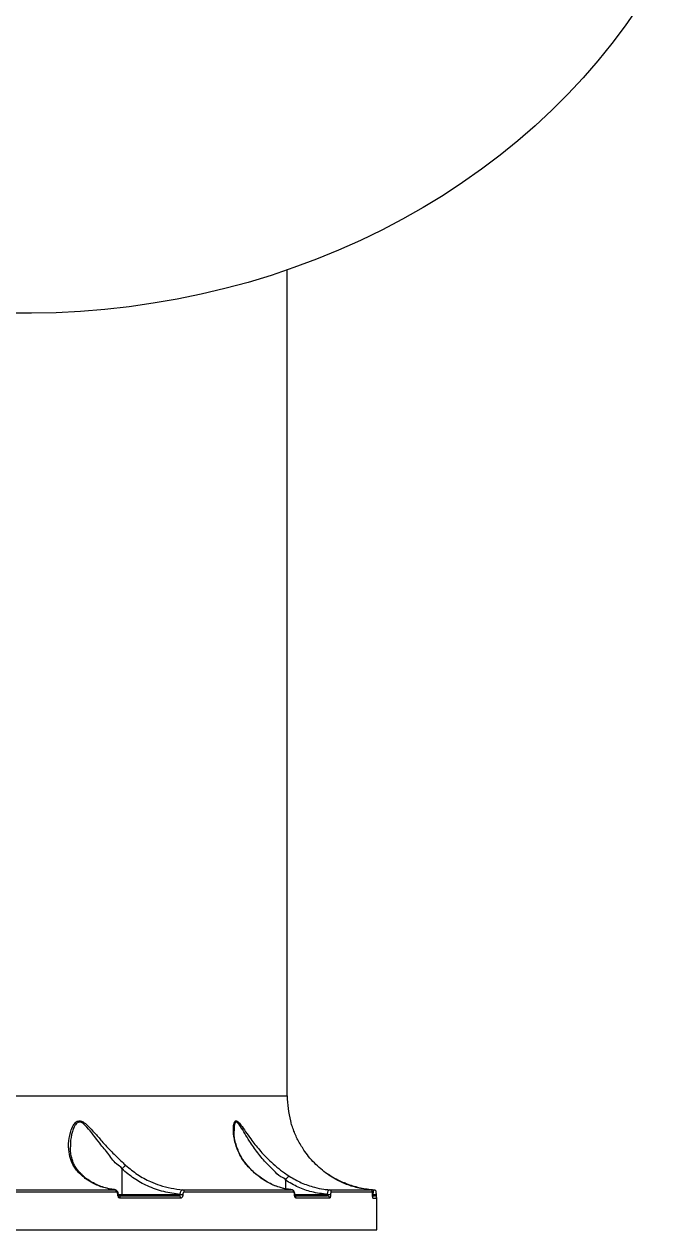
# Model space of a CAD drawing. Header units: millimetres. Extents: x -9608 to 9087, y -7864 to 6934.
# Drawn here: x 3687 to 3958, y 2460 to 2972 of the extents above; entities that cross this region are included whole.
import ezdxf

# ---------------------------------------------------------------- set-up
doc = ezdxf.new("R2010")
doc.units = ezdxf.units.MM
for name, color, linetype in [('DIKOM_ОБЪЕКТ', 7, 'Continuous'), ('DIKOM_РАЗМЕР_ЗОНА', 7, 'Continuous'), ('DIKOM_РАЗМЕР_ОБЪЕКТА', 7, 'Continuous')]:
    doc.layers.add(name, color=color, linetype=linetype)
doc.styles.add('style1', font='arial.ttf', dxfattribs={"width": 0.8})
doc.dimstyles.new('1-50', dxfattribs={"dimtxt": 300, "dimasz": 200, "dimexe": 100, "dimexo": 0, "dimgap": 100, "dimtad": 1, "dimtxsty": 'style1', "dimcen": 200, "dimclrd": 7, "dimclre": 7, "dimclrt": 7, "dimadec": 1, "dimazin": 2, "dimtfac": 1, "dimtmove": 0, "dimatfit": 2, "dimfxl": 0, "dimlwd": 25, "dimlwe": 18, "dimarcsym": 0})

# ---------------------------------------------------------------- blocks, each defined once
blk = doc.blocks.new('*D16')
at = {"layer": 'Defpoints', "color": 0, "transparency": 16777216}
for p in [(-6124.98, 3662.49), (7038.99, -2261.04), (7038.99, -7136.19)]:
    blk.add_point(p, dxfattribs=at)
at = {"layer": 'DIKOM_РАЗМЕР_ОБЪЕКТА', "color": 7, "lineweight": 18, "transparency": 16777216}
for p, q in [((-6124.98, 3662.49), (-6124.98, -7236.19)), ((7038.99, -2261.04), (7038.99, -7236.19))]:
    blk.add_line(p, q, dxfattribs=at)
at = {"layer": 'DIKOM_РАЗМЕР_ОБЪЕКТА', "color": 7, "lineweight": 25, "transparency": 16777216}
blk.add_line((-5924.98, -7136.19), (6838.99, -7136.19), dxfattribs=at)
at = {"layer": 'DIKOM_РАЗМЕР_ОБЪЕКТА', "color": 7, "transparency": 16777216}
for points in [[(-5924.98, -7102.86), (-5924.98, -7169.53), (-6124.98, -7136.19)], [(6838.99, -7102.86), (6838.99, -7169.53), (7038.99, -7136.19)]]:
    blk.add_solid(points, dxfattribs=at)
at = {"layer": 'DIKOM_РАЗМЕР_ОБЪЕКТА', "color": 7, "transparency": 16777216, "insert": (326.37, -6882.92), "char_height": 300, "attachment_point": 5, "style": 'style1'}
blk.add_mtext('13200', dxfattribs=at)
blk = doc.blocks.new('*D19')
at = {"layer": 'Defpoints', "color": 0, "transparency": 16777216}
for p in [(-8101.46, 2662.49), (9079.68, -1911.42), (9079.68, -7764.48)]:
    blk.add_point(p, dxfattribs=at)
at = {"layer": 'DIKOM_РАЗМЕР_ЗОНА', "color": 7, "lineweight": 18, "transparency": 16777216}
for p, q in [((-8101.46, 2662.49), (-8101.46, -7864.48)), ((9079.68, -1911.42), (9079.68, -7864.48))]:
    blk.add_line(p, q, dxfattribs=at)
at = {"layer": 'DIKOM_РАЗМЕР_ЗОНА', "color": 7, "lineweight": 25, "transparency": 16777216}
blk.add_line((-7901.46, -7764.48), (8879.68, -7764.48), dxfattribs=at)
at = {"layer": 'DIKOM_РАЗМЕР_ЗОНА', "color": 7, "transparency": 16777216}
for points in [[(-7901.46, -7731.15), (-7901.46, -7797.81), (-8101.46, -7764.48)], [(8879.68, -7731.15), (8879.68, -7797.81), (9079.68, -7764.48)]]:
    blk.add_solid(points, dxfattribs=at)
at = {"layer": 'DIKOM_РАЗМЕР_ЗОНА', "color": 7, "transparency": 16777216, "insert": (369.42, -7511.31), "char_height": 300, "attachment_point": 5, "style": 'style1'}
blk.add_mtext('17200', dxfattribs=at)

msp = doc.modelspace()

# ---------------------------------------------------------------- linework, layer by layer
at = {"layer": 'DIKOM_ОБЪЕКТ', "color": 7, "linetype": 'Continuous', "lineweight": 15}
for p, q in [((3798.877, 2516.913), (3798.877, 2867.939)), ((3478.732, 2516.913), (3798.877, 2516.913)), ((3776.309, 2502.278), (3776.294, 2502.123)), ((3728.656, 2485.851), (3728.656, 2474.963)), ((3798.114, 2481.078), (3798.114, 2477.447)), ((3659.717, 2477.02), (3725.558, 2477.02)), ((3726.23, 2476.023), (3660.251, 2476.023)), ((3754.443, 2477.02), (3800.738, 2477.02)), ((3801.578, 2476.023), (3755.191, 2476.023)), ((3816.699, 2477.02), (3834.094, 2477.02)), ((3835.01, 2476.023), (3817.584, 2476.023)), ((3726.916, 2474.963), (3726.916, 2475.018)), ((3727.176, 2475.018), (3726.916, 2475.018)), ((3727.176, 2474.963), (3726.916, 2474.963)), ((3727.176, 2474.963), (3727.176, 2475.018)), ((3727.191, 2474.963), (3728.656, 2474.963)), ((3727.191, 2474.463), (3752.841, 2474.463)), ((3753.65, 2473.463), (3727.924, 2473.463)), ((3728.656, 2474.963), (3753.452, 2474.963)), ((3753.452, 2474.963), (3753.452, 2475.043)), ((3753.452, 2475.043), (3754.581, 2475.043)), ((3753.452, 2474.963), (3754.581, 2474.963)), ((3754.581, 2475.043), (3754.581, 2474.963)), ((3801.99, 2474.963), (3801.99, 2475.043)), ((3802.081, 2475.043), (3801.99, 2475.043)), ((3802.081, 2474.963), (3801.99, 2474.963)), ((3802.081, 2474.963), (3802.081, 2475.043)), ((3802.081, 2474.963), (3815.997, 2474.963)), ((3802.249, 2474.463), (3815.875, 2474.463)), ((3816.821, 2473.463), (3802.615, 2473.463)), ((3815.997, 2474.963), (3815.997, 2475.018)), ((3815.997, 2475.018), (3817.279, 2475.018)), ((3815.997, 2474.963), (3817.279, 2474.963)), ((3817.279, 2475.018), (3817.279, 2474.963)), ((3835.117, 2474.963), (3835.117, 2475.066)), ((3835.132, 2475.066), (3835.117, 2475.066)), ((3835.132, 2474.963), (3835.117, 2474.963)), ((3835.132, 2474.963), (3835.132, 2475.066)), ((3835.376, 2474.996), (3835.132, 2475.031)), ((3835.132, 2474.963), (3835.376, 2474.963)), ((3835.284, 2473.463), (3836.887, 2473.463)), ((3835.3, 2474.463), (3835.879, 2474.463)), ((3835.376, 2474.963), (3835.376, 2474.996)), ((3835.376, 2474.996), (3836.719, 2474.996)), ((3835.376, 2474.963), (3836.719, 2474.963)), ((3836.719, 2474.963), (3836.719, 2474.996)), ((3836.887, 2459.963), (3836.887, 2473.463)), ((3417.88, 2459.963), (3836.887, 2459.963))]:
    msp.add_line(p, q, dxfattribs=at)
at = {"layer": 'DIKOM_ОБЪЕКТ', "color": 7, "linetype": 'Continuous', "lineweight": 15, "flags": 128}
for points in [[(3947.772, 2979.474), (3942.432, 2971.757), (3936.771, 2964.204), (3930.82, 2956.827), (3924.579, 2949.632), (3918.048, 2942.629), (3911.243, 2935.826), (3904.163, 2929.231), (3896.823, 2922.852), (3889.239, 2916.697), (3881.412, 2910.774), (3873.355, 2905.088), (3865.085, 2899.648), (3856.586, 2894.46), (3847.888, 2889.53), (3839.008, 2884.863), (3829.929, 2880.466), (3820.697, 2876.343), (3811.298, 2872.5), (3801.746, 2868.941), (3792.071, 2865.671), (3782.26, 2862.694), (3772.342, 2860.012), (3762.317, 2857.63), (3752.2, 2855.55), (3742.007, 2853.774), (3731.754, 2852.305), (3721.454, 2851.145), (3711.108, 2850.295), (3700.732, 2849.755), (3690.341, 2849.527), (3679.95, 2849.611)], [(3835.757, 2477.02), (3835.941, 2476.989), (3836.108, 2476.931)], [(3728.488, 2474.463), (3728.519, 2474.473), (3728.549, 2474.501), (3728.58, 2474.547), (3728.61, 2474.61), (3728.625, 2474.685), (3728.641, 2474.772), (3728.656, 2474.866), (3728.656, 2474.963)]]:
    msp.add_lwpolyline(points, dxfattribs=at)
at = {"layer": 'DIKOM_ОБЪЕКТ', "color": 7, "linetype": 'Continuous', "lineweight": 15}
for centre, radius, start, end in [((3838.884, 2516.913), 40, 180, 195.35913), ((3725.315, 2476.131), 0.922, 353.24043, 74.65653), ((3754.273, 2476.113), 0.923, 354.38163, 79.33624), ((3800.611, 2476.062), 0.967, 357.71181, 82.4495), ((3816.582, 2476.025), 1.002, 359.8652, 83.30659), ((3834.024, 2476.037), 0.986, 359.19051, 85.91345), ((3727.023, 2473.572), 0.907, 353.11395, 79.32323), ((3752.728, 2473.544), 0.926, 354.96562, 82.9578), ((3801.622, 2473.498), 0.994, 358.01444, 52.01386), ((3815.846, 2473.488), 0.976, 358.53532, 88.28572), ((3834.389, 2473.484), 0.896, 358.63174, 26.1687), ((3835.884, 2473.463), 1, 0, 90)]:
    msp.add_arc(centre, radius, start, end, dxfattribs=at)
for points, knots in [([(3711.917, 2482.788), (3711.32, 2483.321), (3710.123, 2484.389), (3708.426, 2486.595), (3707.008, 2489.446), (3706.074, 2493.318), (3705.957, 2497.772), (3706.843, 2501.875), (3708.117, 2504.743), (3709.195, 2505.879), (3710.114, 2506.304), (3710.972, 2506.385), (3712.461, 2505.766), (3714.526, 2504.003), (3717.118, 2501.168), (3720.431, 2497.352), (3724.3, 2493.18), (3727.791, 2489.688), (3729.835, 2487.827), (3730.38, 2487.331)], [0, 0, 0, 0, 0.0443723, 0.0888751, 0.1634375, 0.2381328, 0.3366632, 0.4351429, 0.4933842, 0.5319691, 0.5400581, 0.5663584, 0.5925927, 0.6382167, 0.7082245, 0.7786055, 0.8723671, 0.9659802, 1, 1, 1, 1]), ([(3781.848, 2487.331), (3781.184, 2488.168), (3779.854, 2489.844), (3778.013, 2493.16), (3776.512, 2497.292), (3775.946, 2501.311), (3776.035, 2503.963), (3776.282, 2505.309), (3776.647, 2506.131), (3777.223, 2506.447), (3778.123, 2505.913), (3779.395, 2504.29), (3781.169, 2501.745), (3783.673, 2498.085), (3787.014, 2493.903), (3790.822, 2489.863), (3794.451, 2486.634), (3797.291, 2484.445), (3799.074, 2483.249), (3799.762, 2482.788)], [0, 0, 0, 0, 0.0567279, 0.1135715, 0.2118239, 0.3100121, 0.3620149, 0.3887587, 0.4153874, 0.4457968, 0.4741791, 0.5168131, 0.5810314, 0.645342, 0.7421933, 0.8388584, 0.9001163, 0.9614728, 1, 1, 1, 1]), ([(3806.338, 2493.306), (3805.408, 2494.741), (3803.523, 2497.648), (3801.893, 2501.428), (3800.966, 2503.983), (3800.59, 2505.332), (3800.361, 2506.141), (3800.327, 2506.26), (3800.311, 2506.318)], [0, 0, 0, 0, 0.2843529, 0.5758546, 0.7447199, 0.83006, 0.917996, 1, 1, 1, 1]), ([(3728.656, 2485.853), (3728.656, 2485.854), (3728.656, 2486.557), (3725.583, 2488.086), (3723.318, 2492.092), (3719.477, 2496.331), (3716.559, 2500.356), (3714.197, 2503.302), (3712.366, 2505.187), (3710.977, 2505.862), (3710.38, 2505.771), (3709.922, 2505.619), (3709.462, 2505.305), (3708.407, 2504.105), (3707.412, 2501.077), (3706.731, 2497.935), (3706.866, 2495.759), (3706.897, 2495.25)], [0, 0, 0, 0, 0.0000169, 0.0499714, 0.1876863, 0.3259704, 0.4282469, 0.5301765, 0.5937613, 0.629065, 0.6634513, 0.6639608, 0.6746975, 0.7279873, 0.8113287, 0.9558438, 1, 1, 1, 1]), ([(3782.123, 2487.2), (3781.979, 2487.362), (3781.292, 2488.133), (3780.212, 2489.603), (3778.976, 2491.682), (3777.928, 2493.928), (3777.089, 2496.341), (3776.542, 2498.708), (3776.286, 2500.74), (3776.27, 2501.817), (3776.263, 2502.286)], [0, 0, 0, 0, 0.0347242, 0.165793, 0.3045374, 0.4516448, 0.6063528, 0.769612, 0.8997901, 1, 1, 1, 1]), ([(3798.114, 2481.085), (3798.114, 2481.085), (3798.114, 2481.836), (3795.29, 2482.619), (3793.306, 2485.205), (3789.701, 2488.49), (3786.261, 2492.753), (3783.174, 2497.125), (3780.863, 2500.948), (3779.275, 2503.614), (3778.093, 2505.34), (3777.339, 2505.89), (3776.984, 2505.72), (3776.662, 2505.339), (3776.484, 2504.709), (3776.281, 2503.612), (3776.299, 2502.741), (3776.309, 2502.278)], [0, 0, 0, 0, 0.0000308, 0.0582842, 0.1513539, 0.2447791, 0.393073, 0.5414486, 0.6386569, 0.7354613, 0.7971986, 0.8365314, 0.8696873, 0.8788406, 0.9172595, 0.9560007, 1, 1, 1, 1]), ([(3712.527, 2482.765), (3712.347, 2482.902), (3711.609, 2483.46), (3710.542, 2484.567), (3709.307, 2486.083), (3708.342, 2487.75), (3707.611, 2489.583), (3707.084, 2491.644), (3706.826, 2493.544), (3706.833, 2494.784), (3706.836, 2495.238)], [0, 0, 0, 0, 0.0420195, 0.1712914, 0.3065306, 0.4457438, 0.5884078, 0.7373226, 0.9039249, 1, 1, 1, 1]), ([(3834.094, 2477.02), (3832.308, 2477.244), (3828.71, 2477.695), (3823.797, 2479.316), (3818.762, 2481.728), (3814.613, 2484.516), (3811.061, 2487.704), (3808.547, 2490.35), (3807.058, 2492.343), (3806.338, 2493.306)], [0, 0, 0, 0, 0.1738486, 0.3502405, 0.4880687, 0.6922814, 0.7970377, 0.9019536, 1, 1, 1, 1]), ([(3730.38, 2487.331), (3730.34, 2487.317), (3730.225, 2487.275), (3729.981, 2487.12), (3729.576, 2486.817), (3729.092, 2486.366), (3728.801, 2486.024), (3728.656, 2485.853)], [0, 0, 0, 0, 0.0888238, 0.2534509, 0.502768, 0.7523459, 1, 1, 1, 1]), ([(3728.656, 2485.851), (3728.656, 2485.851), (3728.656, 2485.852), (3728.656, 2485.853), (3728.656, 2485.853), (3728.656, 2485.853)], [0, 0, 0, 0, 0.4979136, 0.8624743, 1, 1, 1, 1]), ([(3753.452, 2475.043), (3751.095, 2475.348), (3746.315, 2475.968), (3739.737, 2478.38), (3733.732, 2481.625), (3730.362, 2484.431), (3728.656, 2485.851)], [0, 0, 0, 0, 0.2607945, 0.5288848, 0.7615753, 1, 1, 1, 1]), ([(3730.38, 2487.331), (3731.981, 2486.008), (3735.224, 2483.328), (3740.171, 2480.676), (3744.966, 2478.793), (3749.528, 2477.563), (3752.799, 2477.202), (3754.443, 2477.02)], [0, 0, 0, 0, 0.2308383, 0.4673958, 0.6264817, 0.8123117, 1, 1, 1, 1]), ([(3800.738, 2477.02), (3798.991, 2477.291), (3795.452, 2477.839), (3790.493, 2480.069), (3785.839, 2483.146), (3783.189, 2485.925), (3781.848, 2487.331)], [0, 0, 0, 0, 0.2537037, 0.5138193, 0.7540254, 1, 1, 1, 1]), ([(3781.848, 2487.331), (3781.891, 2487.317), (3781.998, 2487.282), (3782.066, 2487.21), (3782.108, 2487.167)], [0, 0, 0, 0, 0.3999561, 1, 1, 1, 1]), ([(3796.069, 2477.938), (3795.282, 2478.185), (3793.594, 2478.715), (3791.089, 2479.902), (3788.572, 2481.403), (3786.169, 2483.188), (3783.998, 2485.094), (3782.71, 2486.531), (3782.123, 2487.186)], [0, 0, 0, 0, 0.1549121, 0.3323852, 0.5083456, 0.6821217, 0.8551458, 1, 1, 1, 1]), ([(3725.558, 2477.02), (3724.003, 2477.263), (3720.852, 2477.753), (3716.839, 2479.477), (3713.888, 2481.271), (3712.463, 2482.368), (3711.917, 2482.788)], [0, 0, 0, 0, 0.3246761, 0.6577478, 0.868929, 1, 1, 1, 1]), ([(3711.917, 2482.788), (3711.942, 2482.788), (3712.043, 2482.787), (3712.226, 2482.763), (3712.324, 2482.672), (3712.375, 2482.624)], [0, 0, 0, 0, 0.14015, 0.55578, 1, 1, 1, 1]), ([(3725.558, 2477.116), (3725.156, 2477.149), (3723.865, 2477.257), (3721.705, 2477.772), (3719.11, 2478.645), (3716.58, 2479.847), (3714.331, 2481.175), (3712.99, 2482.233), (3712.421, 2482.683)], [0, 0, 0, 0, 0.0873504, 0.2803442, 0.4734042, 0.666256, 0.8581904, 1, 1, 1, 1]), ([(3799.762, 2482.788), (3799.752, 2482.788), (3799.714, 2482.787), (3799.551, 2482.743), (3799.268, 2482.56), (3798.88, 2482.169), (3798.471, 2481.66), (3798.233, 2481.276), (3798.114, 2481.085)], [0, 0, 0, 0, 0.0371662, 0.1483182, 0.3620069, 0.5741508, 0.7868899, 1, 1, 1, 1]), ([(3798.114, 2481.078), (3798.114, 2481.079), (3798.114, 2481.081), (3798.114, 2481.084), (3798.114, 2481.085)], [0, 0, 0, 0, 0.6295007, 1, 1, 1, 1]), ([(3815.997, 2475.018), (3813.739, 2475.31), (3809.494, 2475.858), (3803.453, 2477.969), (3799.907, 2480.033), (3798.114, 2481.078)], [0, 0, 0, 0, 0.35970996, 0.67616675, 1, 1, 1, 1]), ([(3799.762, 2482.788), (3801.43, 2481.809), (3804.808, 2479.829), (3809.826, 2478.131), (3813.834, 2477.297), (3815.955, 2477.092), (3816.699, 2477.02)], [0, 0, 0, 0, 0.3180973, 0.6440895, 0.8752008, 1, 1, 1, 1]), ([(3815.753, 2483.997), (3816.558, 2483.462), (3818.295, 2482.305), (3820.989, 2480.888), (3822.813, 2480.125), (3823.642, 2479.779)], [0, 0, 0, 0, 0.3203887, 0.69137, 1, 1, 1, 1]), ([(3727.176, 2475.017), (3727.176, 2475.018), (3727.176, 2475.276), (3727.097, 2475.784), (3726.764, 2476.411), (3726.293, 2476.827), (3725.845, 2477.027), (3725.584, 2477.002), (3725.513, 2476.995)], [0, 0, 0, 0, 0.0003603, 0.260444, 0.5059547, 0.7225278, 0.9239964, 1, 1, 1, 1]), ([(3726.916, 2475.018), (3726.914, 2475.093), (3726.908, 2475.281), (3726.819, 2475.562), (3726.665, 2475.817), (3726.463, 2475.99), (3726.308, 2476.012), (3726.23, 2476.023)], [0, 0, 0, 0, 0.1418324, 0.3568385, 0.5710264, 0.7843975, 1, 1, 1, 1]), ([(3753.452, 2475.043), (3753.46, 2475.16), (3753.485, 2475.495), (3753.588, 2476.04), (3753.827, 2476.569), (3754.115, 2476.943), (3754.334, 2476.995), (3754.443, 2477.02)], [0, 0, 0, 0, 0.1133065, 0.3259228, 0.5487522, 0.7756258, 1, 1, 1, 1]), ([(3755.191, 2476.023), (3755.125, 2476.011), (3754.991, 2475.986), (3754.788, 2475.808), (3754.645, 2475.543), (3754.598, 2475.269), (3754.585, 2475.101), (3754.581, 2475.043)], [0, 0, 0, 0, 0.2245662, 0.4576305, 0.6791247, 0.8880789, 1, 1, 1, 1]), ([(3800.784, 2477.051), (3800.239, 2477.099), (3798.773, 2477.23), (3797.201, 2477.55), (3796.186, 2477.898), (3796.069, 2477.938)], [0, 0, 0, 0, 0.34340059, 0.92433422, 1, 1, 1, 1]), ([(3802.066, 2475.043), (3802.072, 2475.083), (3802.111, 2475.35), (3801.966, 2475.882), (3801.761, 2476.458), (3801.346, 2476.845), (3800.99, 2477.014), (3800.779, 2477.004), (3800.723, 2477.001)], [0, 0, 0, 0, 0.0436562, 0.2860853, 0.5764884, 0.7631448, 0.9367445, 1, 1, 1, 1]), ([(3801.99, 2475.043), (3801.988, 2475.15), (3801.985, 2475.365), (3801.916, 2475.651), (3801.83, 2475.874), (3801.691, 2476.001), (3801.612, 2476.016), (3801.578, 2476.023)], [0, 0, 0, 0, 0.2033275, 0.4068359, 0.6111714, 0.8272972, 1, 1, 1, 1]), ([(3815.997, 2475.018), (3816.005, 2475.167), (3816.024, 2475.541), (3816.129, 2476.103), (3816.277, 2476.612), (3816.484, 2476.955), (3816.628, 2476.998), (3816.699, 2477.02)], [0, 0, 0, 0, 0.1423854, 0.3574799, 0.5714399, 0.7856637, 1, 1, 1, 1]), ([(3817.584, 2476.023), (3817.548, 2476.012), (3817.475, 2475.99), (3817.381, 2475.818), (3817.319, 2475.563), (3817.297, 2475.279), (3817.284, 2475.093), (3817.279, 2475.018)], [0, 0, 0, 0, 0.2154966, 0.4300147, 0.6434857, 0.857589, 1, 1, 1, 1]), ([(3823.642, 2479.779), (3823.632, 2479.782), (3823.55, 2479.808), (3823.457, 2479.808), (3823.318, 2479.692), (3823.276, 2479.656)], [0, 0, 0, 0, 0.0912157, 0.7235097, 1, 1, 1, 1]), ([(3823.642, 2479.779), (3823.972, 2479.652), (3826.046, 2478.854), (3830.056, 2477.667), (3833.831, 2477.239), (3835.757, 2477.02)], [0, 0, 0, 0, 0.084786, 0.5328541, 1, 1, 1, 1]), ([(3835.132, 2475.066), (3835.132, 2475.082), (3835.132, 2475.226), (3835.118, 2475.503), (3835.082, 2475.871), (3835.049, 2476.129), (3834.957, 2476.412), (3834.798, 2476.671), (3834.551, 2476.896), (3834.292, 2477.013), (3834.125, 2477.007), (3834.079, 2477.005)], [0, 0, 0, 0, 0.0169331, 0.1534647, 0.2944929, 0.4833673, 0.5884494, 0.7095669, 0.8216501, 0.9509311, 1, 1, 1, 1]), ([(3835.117, 2475.066), (3835.118, 2475.161), (3835.121, 2475.35), (3835.099, 2475.601), (3835.09, 2475.812), (3835.044, 2475.968), (3835.051, 2476.02), (3835.015, 2476.023), (3835.01, 2476.023)], [0, 0, 0, 0, 0.1672699, 0.3343558, 0.5088036, 0.7127749, 0.9569723, 1, 1, 1, 1]), ([(3835.376, 2474.996), (3835.38, 2475.097), (3835.395, 2475.432), (3835.454, 2475.993), (3835.522, 2476.564), (3835.633, 2476.954), (3835.716, 2476.998), (3835.757, 2477.02)], [0, 0, 0, 0, 0.0942701, 0.312476, 0.5409577, 0.7710406, 1, 1, 1, 1]), ([(3836.719, 2474.996), (3836.72, 2475.105), (3836.723, 2475.341), (3836.695, 2475.674), (3836.712, 2475.915), (3836.689, 2476.054), (3836.68, 2476.164), (3836.636, 2476.304), (3836.585, 2476.515), (3836.398, 2476.751), (3836.209, 2476.868), (3836.108, 2476.931)], [0, 0, 0, 0, 0.1258613, 0.2735101, 0.4368057, 0.5422838, 0.6064533, 0.6597655, 0.7409329, 0.8612514, 1, 1, 1, 1]), ([(3727.924, 2473.463), (3727.809, 2473.479), (3727.581, 2473.512), (3727.286, 2473.774), (3727.056, 2474.153), (3726.919, 2474.573), (3726.917, 2474.853), (3726.916, 2474.963)], [0, 0, 0, 0, 0.2153871, 0.4285403, 0.643882, 0.8594032, 1, 1, 1, 1]), ([(3727.328, 2474.428), (3727.324, 2474.428), (3727.314, 2474.426), (3727.293, 2474.495), (3727.21, 2474.606), (3727.19, 2474.775), (3727.181, 2474.901), (3727.176, 2474.964)], [0, 0, 0, 0, 0.1893074, 0.3883466, 0.5836978, 0.7925685, 1, 1, 1, 1]), ([(3752.841, 2474.463), (3752.913, 2474.469), (3753.053, 2474.479), (3753.236, 2474.57), (3753.372, 2474.693), (3753.424, 2474.807), (3753.46, 2474.889), (3753.455, 2474.934), (3753.452, 2474.963)], [0, 0, 0, 0, 0.2572969, 0.4972205, 0.7155769, 0.8611511, 0.9078722, 1, 1, 1, 1]), ([(3754.581, 2474.963), (3754.577, 2474.876), (3754.568, 2474.619), (3754.468, 2474.204), (3754.274, 2473.793), (3753.975, 2473.517), (3753.758, 2473.481), (3753.65, 2473.463)], [0, 0, 0, 0, 0.1085216, 0.3209916, 0.542308, 0.7719385, 1, 1, 1, 1]), ([(3802.615, 2473.463), (3802.566, 2473.474), (3802.454, 2473.498), (3802.253, 2473.697), (3802.128, 2474.041), (3802.001, 2474.473), (3801.994, 2474.8), (3801.99, 2474.963)], [0, 0, 0, 0, 0.1723445, 0.3893762, 0.5946217, 0.7978437, 1, 1, 1, 1]), ([(3802.203, 2474.247), (3802.203, 2474.247), (3802.203, 2474.238), (3802.19, 2474.276), (3802.156, 2474.372), (3802.108, 2474.547), (3802.077, 2474.758), (3802.08, 2474.904), (3802.081, 2474.963)], [0, 0, 0, 0, 0.011604, 0.1898811, 0.3674404, 0.5947275, 0.8345518, 1, 1, 1, 1]), ([(3815.875, 2474.463), (3815.884, 2474.469), (3815.901, 2474.481), (3815.956, 2474.565), (3815.984, 2474.693), (3815.999, 2474.833), (3815.998, 2474.926), (3815.997, 2474.963)], [0, 0, 0, 0, 0.2118292, 0.4295656, 0.6449673, 0.8593654, 1, 1, 1, 1]), ([(3817.279, 2474.963), (3817.275, 2474.853), (3817.266, 2474.574), (3817.205, 2474.154), (3817.121, 2473.77), (3816.975, 2473.513), (3816.873, 2473.48), (3816.821, 2473.463)], [0, 0, 0, 0, 0.1408602, 0.3555601, 0.5695173, 0.7848247, 1, 1, 1, 1]), ([(3835.284, 2473.463), (3835.285, 2473.464), (3835.287, 2473.467), (3835.219, 2473.55), (3835.18, 2473.804), (3835.144, 2474.136), (3835.133, 2474.527), (3835.122, 2474.818), (3835.117, 2474.963)], [0, 0, 0, 0, 0.0390851, 0.2872029, 0.4952079, 0.6710149, 0.8352273, 1, 1, 1, 1]), ([(3835.193, 2473.838), (3835.193, 2473.839), (3835.195, 2473.84), (3835.171, 2473.935), (3835.169, 2474.149), (3835.123, 2474.494), (3835.133, 2474.836), (3835.132, 2475.022), (3835.132, 2475.083)], [0, 0, 0, 0, 0.0741994, 0.2265268, 0.4432486, 0.6948744, 0.9009029, 1, 1, 1, 1]), ([(3835.757, 2474.463), (3835.71, 2474.469), (3835.618, 2474.479), (3835.519, 2474.574), (3835.43, 2474.695), (3835.387, 2474.811), (3835.395, 2474.895), (3835.383, 2474.938), (3835.376, 2474.963)], [0, 0, 0, 0, 0.2710965, 0.5204505, 0.7427705, 0.8686079, 0.9229217, 1, 1, 1, 1]), ([(3836.734, 2473.934), (3836.728, 2474.043), (3836.714, 2474.279), (3836.719, 2474.684), (3836.719, 2474.938), (3836.719, 2475.015)], [0, 0, 0, 0, 0.37358293, 0.81059721, 1, 1, 1, 1])]:
    msp.add_open_spline(points, degree=3, knots=knots, dxfattribs=at)

# ---------------------------------------------------------------- dimensions: what is measured, and where the dimension line sits
at = {"layer": 'DIKOM_РАЗМЕР_ЗОНА'}
dim = msp.add_linear_dim(base=(9079.685, -7764.48), p1=(-8101.458, 2662.494), p2=(9079.685, -1911.421), text='17200', dimstyle='1-50', dxfattribs=at)
dim.commit()
dim.dimension.update_dxf_attribs({"geometry": '*D19', "text_midpoint": (369.421, -7764.48), "dimtype": 160})
at = {"layer": 'DIKOM_РАЗМЕР_ОБЪЕКТА'}
dim = msp.add_linear_dim(base=(7038.989, -7136.194), p1=(-6124.982, 3662.494), p2=(7038.989, -2261.037), text='13200', dimstyle='1-50', dxfattribs=at)
dim.commit()
dim.dimension.update_dxf_attribs({"geometry": '*D16', "text_midpoint": (326.371, -7136.194), "dimtype": 160})

doc.saveas('drawing.dxf')
